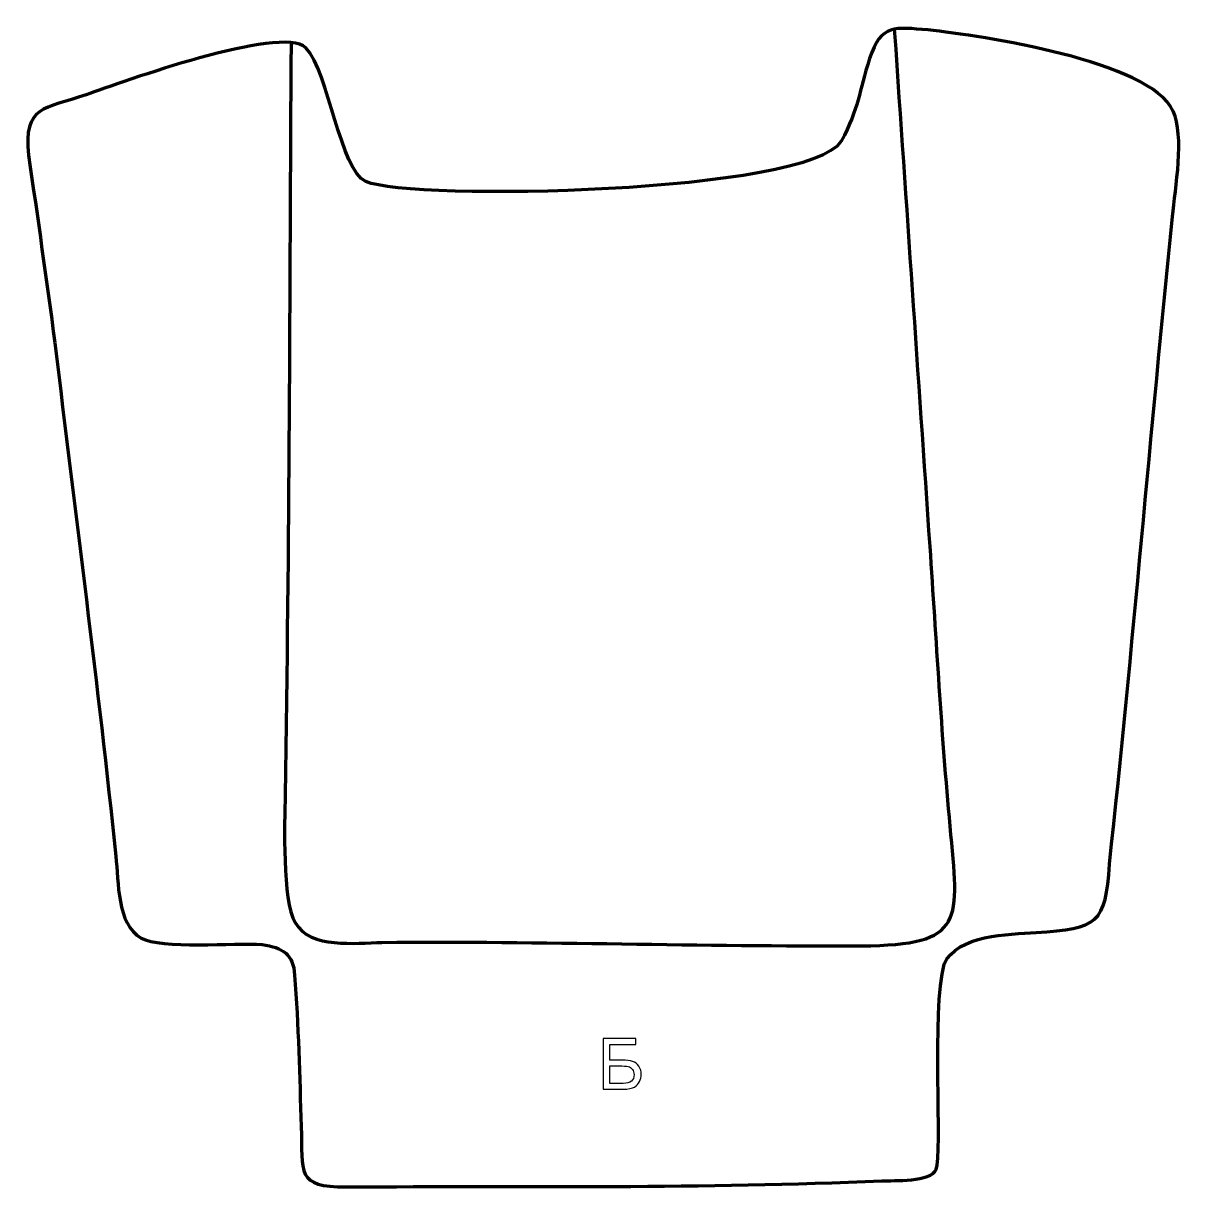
# Model space of a CAD drawing. Header units: millimetres. Extents: x -616 to -199, y 190 to 609.
import ezdxf

# ---------------------------------------------------------------- set-up
doc = ezdxf.new("R2010")
doc.units = ezdxf.units.MM
doc.header["$MEASUREMENT"] = 0
doc.layers.add('layer 2', color=7, linetype='Continuous')
doc.layers.add('layer 3', color=7, linetype='Continuous')

msp = doc.modelspace()

# ---------------------------------------------------------------- linework, layer by layer
at = {"layer": 'layer 2', "color": 142, "lineweight": 158}
msp.add_open_spline([(-519.4875, 601.5925), (-519.9692, 511.599), (-520.1544, 421.5891), (-521.5983, 331.607), (-521.5983, 331.607), (-521.7568, 321.7338), (-522.7565, 293.8914), (-518.0251, 285.8625), (-518.0251, 285.8625), (-512.3972, 276.3124), (-496.5585, 278.6617), (-486.8584, 278.7573), (-486.8584, 278.7573), (-429.4485, 279.3227), (-372.1831, 277.2621), (-314.9002, 277.5603), (-314.9002, 277.5603), (-277.2924, 277.7561), (-279.8548, 286.32), (-283.0524, 320.5296), (-283.0524, 320.5296), (-286.1406, 353.569), (-287.9684, 387.6062), (-290.2481, 420.7942), (-290.2481, 420.7942), (-294.4647, 482.178), (-298.6551, 543.5635), (-302.8696, 604.9474), (-302.8696, 604.9474), (-302.8696, 604.9474), (-302.9724, 606.4446), (-302.9724, 606.4446)], degree=3, knots=[0, 0, 0, 0, 0.11111111, 0.11111111, 0.11111111, 0.11111111, 0.22222222, 0.22222222, 0.22222222, 0.22222222, 0.33333333, 0.33333333, 0.33333333, 0.33333333, 0.44444444, 0.44444444, 0.44444444, 0.44444444, 0.55555556, 0.55555556, 0.55555556, 0.55555556, 0.66666667, 0.66666667, 0.66666667, 0.66666667, 0.77777778, 0.77777778, 0.77777778, 0.77777778, 1, 1, 1, 1], dxfattribs=at)
at = {"layer": 'layer 2', "color": 142}
for points, knots in [([(-407.5632, 244.3129), (-407.5632, 244.3129), (-395.7522, 244.3129), (-395.7522, 244.3129), (-395.7522, 244.3129), (-395.7522, 244.3129), (-395.7522, 242.1793), (-395.7522, 242.1793), (-395.7522, 242.1793), (-395.7522, 242.1793), (-405.1502, 242.1793), (-405.1502, 242.1793), (-405.1502, 242.1793), (-405.1502, 242.1793), (-405.1502, 236.5659), (-405.1502, 236.5659), (-405.1502, 236.5659), (-405.1502, 236.5659), (-400.8068, 236.5659), (-400.8068, 236.5659), (-400.8068, 236.5659), (-399.2024, 236.5659), (-397.9281, 236.4135), (-396.9799, 236.1045), (-396.9799, 236.1045), (-396.0316, 235.7997), (-395.2738, 235.2239), (-394.7023, 234.373), (-394.7023, 234.373), (-394.1308, 233.5264), (-393.8472, 232.54), (-393.8472, 231.4139), (-393.8472, 231.4139), (-393.8472, 230.4953), (-394.0504, 229.6359), (-394.461, 228.8401), (-394.461, 228.8401), (-394.8717, 228.04), (-395.4813, 227.388), (-396.2941, 226.8843), (-396.2941, 226.8843), (-397.1026, 226.3805), (-398.4869, 226.1265), (-400.4385, 226.1265), (-400.4385, 226.1265), (-400.4385, 226.1265), (-407.5632, 226.1265), (-407.5632, 226.1265), (-407.5632, 226.1265), (-407.5632, 226.1265), (-407.5632, 244.3129), (-407.5632, 244.3129)], [0, 0, 0, 0, 0.07142857, 0.07142857, 0.07142857, 0.07142857, 0.14285714, 0.14285714, 0.14285714, 0.14285714, 0.21428571, 0.21428571, 0.21428571, 0.21428571, 0.28571429, 0.28571429, 0.28571429, 0.28571429, 0.35714286, 0.35714286, 0.35714286, 0.35714286, 0.42857143, 0.42857143, 0.42857143, 0.42857143, 0.5, 0.5, 0.5, 0.5, 0.57142857, 0.57142857, 0.57142857, 0.57142857, 0.64285714, 0.64285714, 0.64285714, 0.64285714, 0.71428571, 0.71428571, 0.71428571, 0.71428571, 0.78571429, 0.78571429, 0.78571429, 0.78571429, 0.85714286, 0.85714286, 0.85714286, 0.85714286, 1, 1, 1, 1]), ([(-405.1502, 228.1839), (-405.1502, 228.1839), (-400.3369, 228.1839), (-400.3369, 228.1839), (-400.3369, 228.1839), (-399.0373, 228.1839), (-398.0636, 228.4464), (-397.4117, 228.9755), (-397.4117, 228.9755), (-396.764, 229.5047), (-396.438, 230.2963), (-396.438, 231.3504), (-396.438, 231.3504), (-396.438, 232.104), (-396.6243, 232.7305), (-396.9968, 233.2343), (-396.9968, 233.2343), (-397.3693, 233.738), (-397.8858, 234.0725), (-398.5462, 234.2376), (-398.5462, 234.2376), (-399.2108, 234.4027), (-400.3411, 234.4831), (-401.9371, 234.4831), (-401.9371, 234.4831), (-401.9371, 234.4831), (-405.1502, 234.4831), (-405.1502, 234.4831), (-405.1502, 234.4831), (-405.1502, 234.4831), (-405.1502, 228.1839), (-405.1502, 228.1839)], [0, 0, 0, 0, 0.11111111, 0.11111111, 0.11111111, 0.11111111, 0.22222222, 0.22222222, 0.22222222, 0.22222222, 0.33333333, 0.33333333, 0.33333333, 0.33333333, 0.44444444, 0.44444444, 0.44444444, 0.44444444, 0.55555556, 0.55555556, 0.55555556, 0.55555556, 0.66666667, 0.66666667, 0.66666667, 0.66666667, 0.77777778, 0.77777778, 0.77777778, 0.77777778, 1, 1, 1, 1])]:
    msp.add_open_spline(points, degree=3, knots=knots, dxfattribs=at)
at = {"layer": 'layer 3', "color": 242, "lineweight": 158}
msp.add_open_spline([(-604.1728, 493.8876), (-607.2638, 516.4302), (-610.3021, 538.6644), (-613.6654, 561.1822), (-613.6654, 561.1822), (-615.5151, 579.0061), (-608.0025, 577.7705), (-592.9724, 582.9038), (-592.9724, 582.9038), (-580.3563, 587.2889), (-523.3103, 608.1419), (-514.1514, 599.7391), (-514.1514, 599.7391), (-505.8871, 590.914), (-501.7793, 555.7037), (-492.6359, 551.7445), (-492.6359, 551.7445), (-476.103, 544.5856), (-333.7774, 547.3493), (-322.1514, 566.1735), (-322.1514, 566.1735), (-315.6226, 578.3681), (-315.896, 583.8502), (-311.9387, 595.8681), (-311.9387, 595.8681), (-307.7736, 608.5168), (-302.9215, 607.0426), (-290.8868, 606.123), (-290.8868, 606.123), (-271.9672, 604.0817), (-211.2895, 595.0936), (-203.0537, 577.0436), (-203.0537, 577.0436), (-198.9216, 567.9874), (-202.272, 549.5082), (-203.3104, 539.2263), (-203.3104, 539.2263), (-211.1319, 461.7826), (-217.5202, 384.2659), (-225.8977, 306.8492), (-225.8977, 306.8492), (-227.2131, 285.4986), (-230.0908, 283.8057), (-252.2454, 282.3424), (-252.2454, 282.3424), (-262.1786, 281.6233), (-280.4874, 281.5779), (-285.2297, 271.0014), (-285.2297, 271.0014), (-289.6769, 253.9096), (-285.7438, 202.9271), (-288.0112, 197.3506), (-288.0112, 197.3506), (-289.8985, 192.7092), (-303.3278, 193.4248), (-307.6154, 193.2348), (-307.6154, 193.2348), (-371.1835, 190.4175), (-435.9085, 191.4062), (-499.5972, 191.0741), (-499.5972, 191.0741), (-517.8619, 190.9738), (-515.3223, 196.1675), (-515.8407, 212.6836), (-515.8407, 212.6836), (-516.402, 230.5677), (-516.8525, 249.2195), (-518.1784, 266.9998), (-518.1784, 266.9998), (-518.7433, 274.5752), (-522.2449, 276.9137), (-529.8452, 278.0112), (-529.8452, 278.0112), (-539.5731, 278.6837), (-566.324, 276.3265), (-573.2551, 280.3306), (-573.2551, 280.3306), (-582.0037, 285.3847), (-581.3531, 300.453), (-582.3123, 309.6822), (-582.3123, 309.6822), (-588.6872, 371.016), (-596.8762, 432.5985), (-604.1728, 493.8876)], degree=3, knots=[0, 0, 0, 0, 0.04545455, 0.04545455, 0.04545455, 0.04545455, 0.09090909, 0.09090909, 0.09090909, 0.09090909, 0.13636364, 0.13636364, 0.13636364, 0.13636364, 0.18181818, 0.18181818, 0.18181818, 0.18181818, 0.22727273, 0.22727273, 0.22727273, 0.22727273, 0.27272727, 0.27272727, 0.27272727, 0.27272727, 0.31818182, 0.31818182, 0.31818182, 0.31818182, 0.36363636, 0.36363636, 0.36363636, 0.36363636, 0.40909091, 0.40909091, 0.40909091, 0.40909091, 0.45454545, 0.45454545, 0.45454545, 0.45454545, 0.5, 0.5, 0.5, 0.5, 0.54545455, 0.54545455, 0.54545455, 0.54545455, 0.59090909, 0.59090909, 0.59090909, 0.59090909, 0.63636364, 0.63636364, 0.63636364, 0.63636364, 0.68181818, 0.68181818, 0.68181818, 0.68181818, 0.72727273, 0.72727273, 0.72727273, 0.72727273, 0.77272727, 0.77272727, 0.77272727, 0.77272727, 0.81818182, 0.81818182, 0.81818182, 0.81818182, 0.86363636, 0.86363636, 0.86363636, 0.86363636, 0.90909091, 0.90909091, 0.90909091, 0.90909091, 1, 1, 1, 1], dxfattribs=at)

doc.saveas('drawing.dxf')
